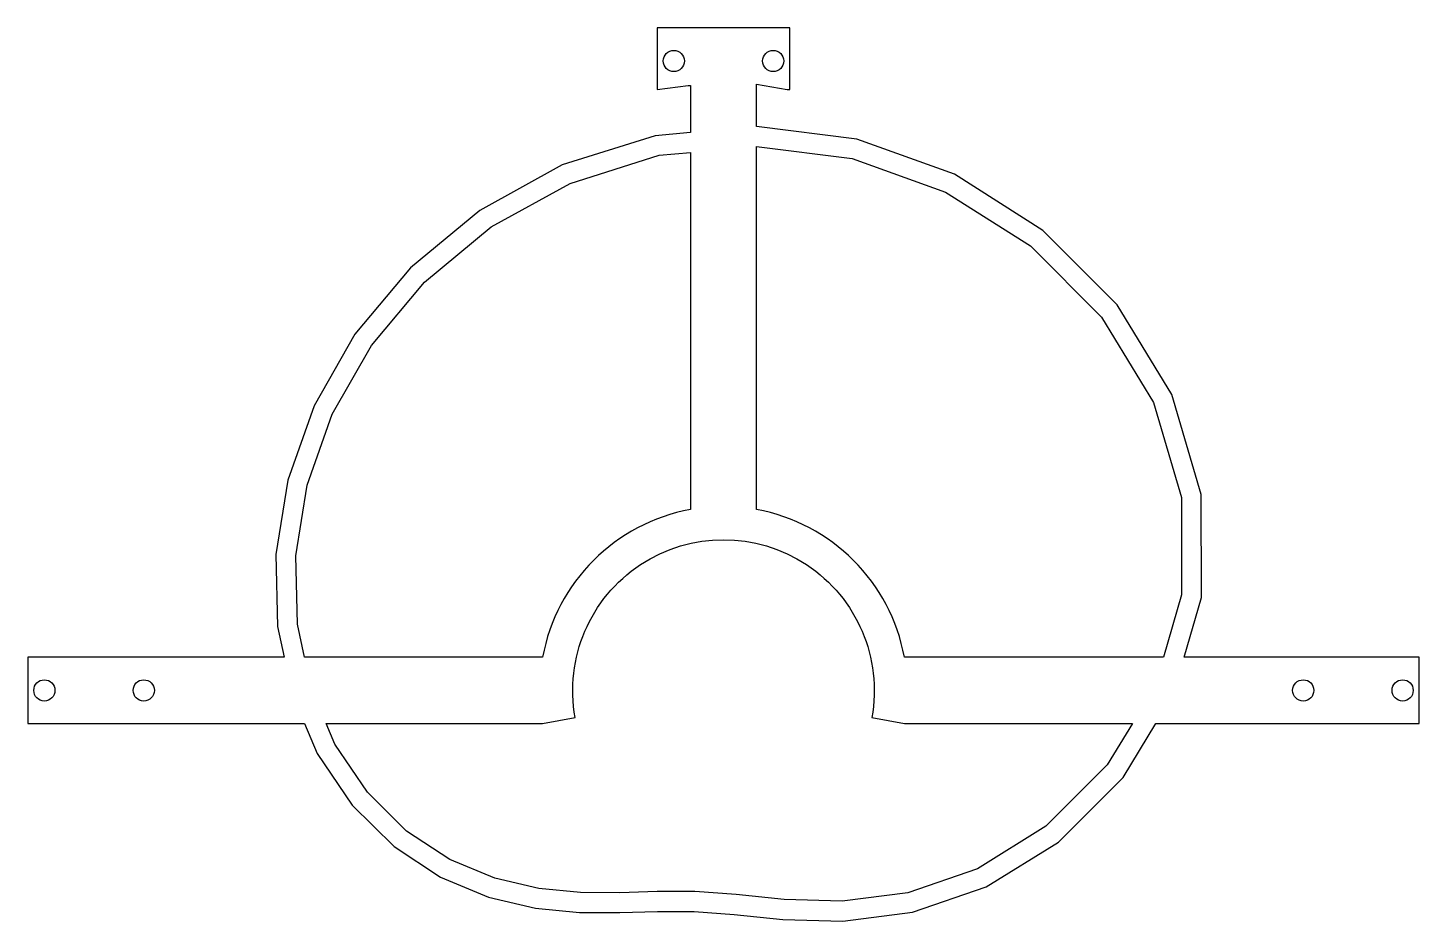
# Model space of a CAD drawing. Header units: millimetres. Extents: x -95 to 115, y -35 to 100.
import ezdxf

# ---------------------------------------------------------------- set-up
doc = ezdxf.new("R2010")
doc.units = ezdxf.units.MM
doc.layers.get('0').update_dxf_attribs({"linetype": 'CONTINUOUS'})

msp = doc.modelspace()

# ---------------------------------------------------------------- linework, layer by layer
msp.add_lwpolyline([(75.23, -5), (115, -5), (115, 5), (79.53, 5), (82.15, 14.01), (82.12, 29.56), (77.68, 44.66), (69.42, 58.19), (58.22, 69.43), (44.86, 77.91), (30.11, 83.22), (15, 85.11), (15, 91.5), (19.59, 90.68), (20, 90.68), (20, 100), (0, 100), (0, 90.68), (4.68, 91.3), (5, 91.3), (5, 84.22), (-0.3, 83.72), (-14.33, 79.3), (-26.77, 72.45), (-37.26, 63.76), (-45.62, 53.76), (-51.79, 42.93), (-55.75, 31.72), (-57.55, 20.5), (-57.3, 9.67), (-56.31, 5), (-95, 5), (-95, -5), (-53.24, -5), (-51.33, -9.54), (-46.07, -17.31), (-39.73, -23.56), (-32.71, -28.18), (-25.45, -31.21), (-18.37, -32.87), (-11.73, -33.51), (-5.63, -33.54), (0.02, -33.36), (5.56, -33.36), (11.63, -33.8), (18.98, -34.55), (28.03, -34.83), (38.51, -33.49), (49.64, -29.65), (60.54, -22.88), (70.3, -13.12)], close=True)
for points in [[(76.41, 5), (37.3, 5, 0.311654), (15, 27.3), (15, 82.09), (29.4, 80.29), (43.53, 75.2), (56.33, 67.08), (67.05, 56.32), (74.91, 43.44), (79.12, 29.13), (79.15, 14.43)], [(-17.3, 5), (-53.25, 5), (-54.31, 10.01), (-54.55, 20.3), (-52.83, 30.97), (-49.05, 41.68), (-43.15, 52.04), (-35.13, 61.62), (-25.07, 69.96), (-13.15, 76.53), (0.3, 80.76), (5, 81.2), (5, 27.3, 0.311654)], [(37.3, -5), (71.72, -5), (67.93, -11.25), (58.66, -20.51), (48.35, -26.92), (37.82, -30.56), (27.89, -31.82), (19.18, -31.55), (11.89, -30.81), (5.67, -30.36), (-0.02, -30.36), (-5.67, -30.54), (-11.58, -30.52), (-17.88, -29.91), (-24.53, -28.35), (-31.29, -25.52), (-37.83, -21.22), (-43.75, -15.38), (-48.68, -8.1), (-49.98, -5), (-17.3, -5), (-12.38, -4.1, -1.199817), (32.38, -4.1)]]:
    msp.add_lwpolyline(points, format="xyb", close=True)
for centre in [(2.5, 95), (17.5, 95), (-92.5, 0), (-77.5, 0), (97.5, 0), (112.5, 0)]:
    msp.add_circle(centre, 1.6)

doc.saveas('drawing.dxf')
